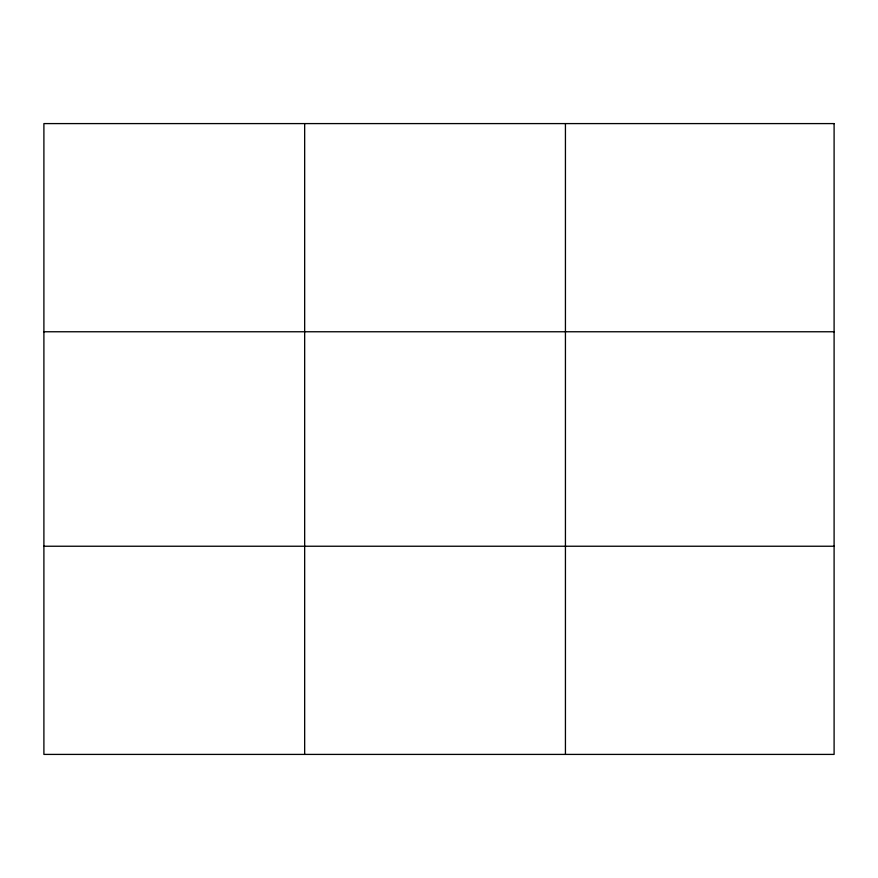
<?xml version="1.0" encoding="UTF-8"?>
<svg xmlns="http://www.w3.org/2000/svg" width="878" height="878" viewBox="0 0 878 878"><rect width="100%" height="100%" fill="white"/><g stroke="black" fill="none" stroke-linecap="round" stroke-linejoin="round"><path stroke-width="1.32" d="M304.666 123.589L304.666 754.411M565.432 123.589L565.432 754.411M43.9 331.763L834.1 331.763M43.9 546.237L834.1 546.237M834.1 123.589L43.9 123.589L43.9 754.411L834.1 754.411L834.1 123.589"/></g></svg>
